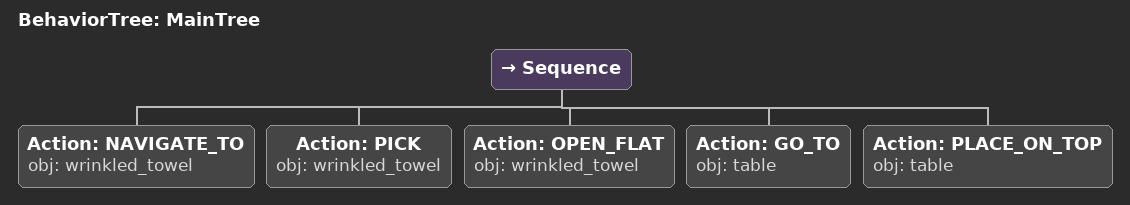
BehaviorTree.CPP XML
<root main_tree_to_execute="MainTree">
  <BehaviorTree ID="MainTree">
    <Sequence>
      <!-- Navigate to wrinkled_towel -->
      <Action ID="NAVIGATE_TO" obj="wrinkled_towel" />
      <!-- Pick wrinkled_towel -->
      <Action ID="PICK" obj="wrinkled_towel" />
      <!-- Open flat wrinkled_towel -->
      <Action ID="OPEN_FLAT" obj="wrinkled_towel" />
      <!-- Go to table -->
      <Action ID="GO_TO" obj="table" />
      <!-- Place on table -->
      <Action ID="PLACE_ON_TOP" obj="table" />
    </Sequence>
  </BehaviorTree>
</root>
